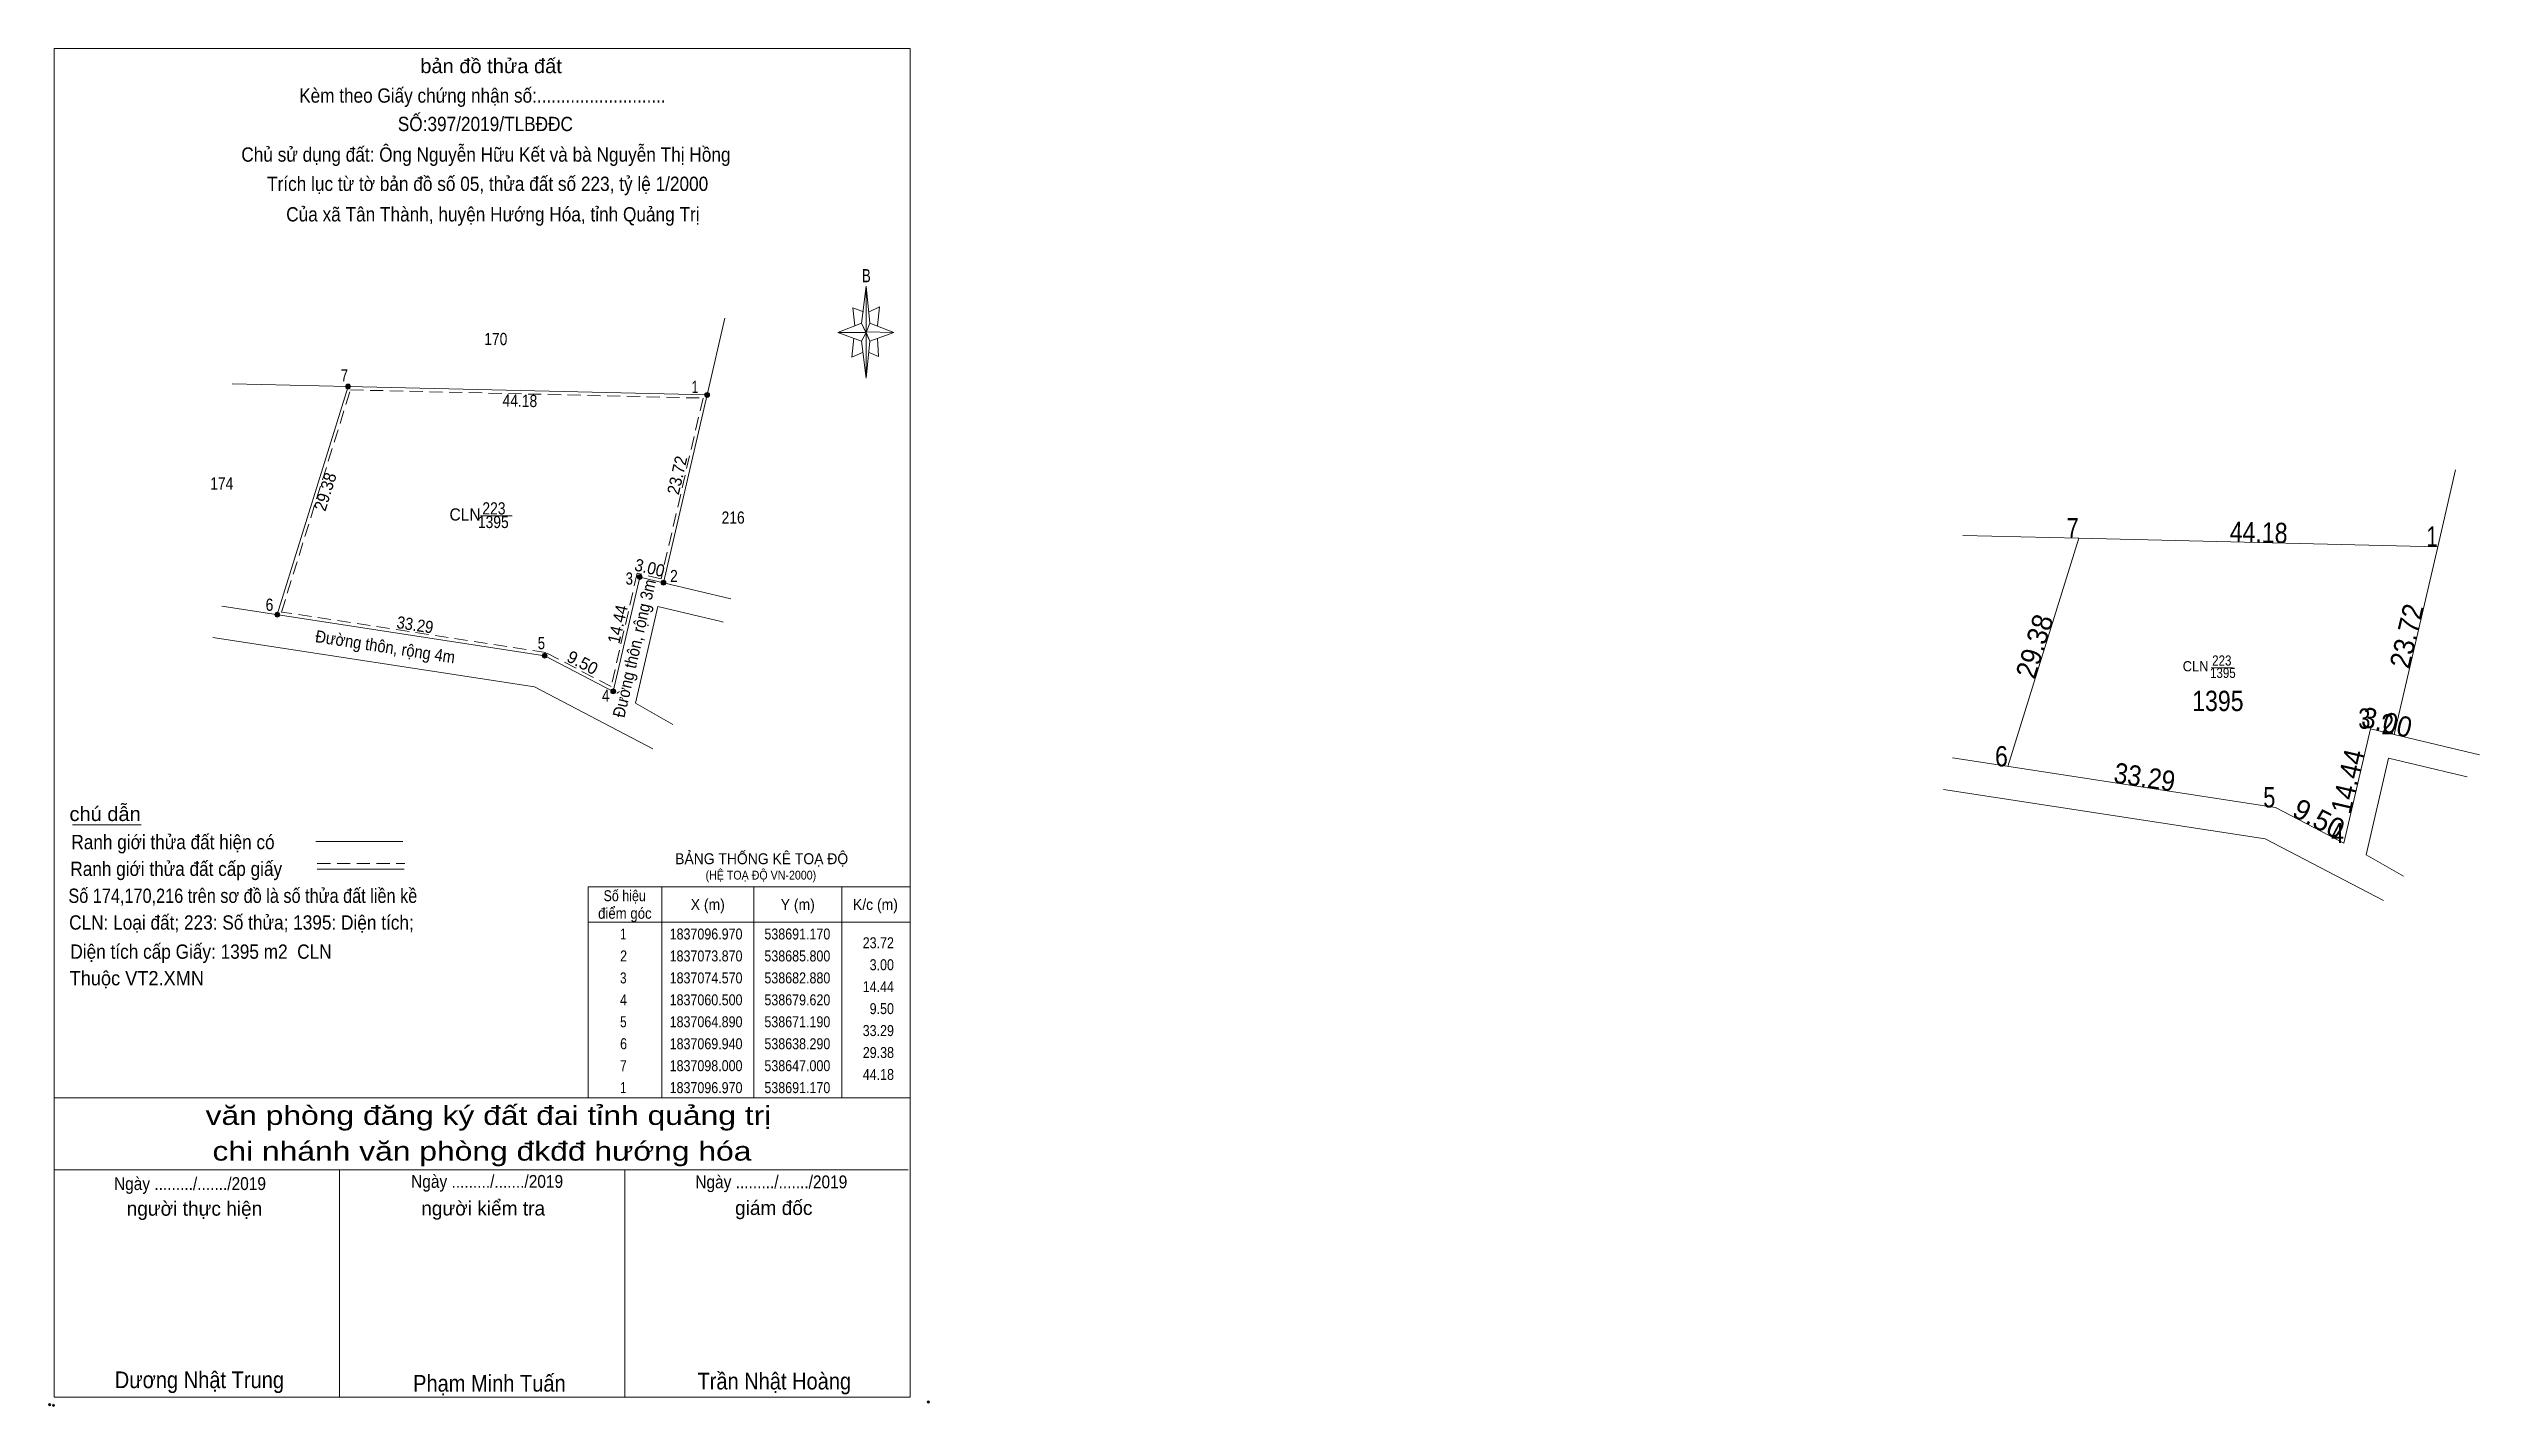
# Model space of a CAD drawing. Header units: metres. Extents: x 538397 to 538696, y 1836991 to 1837158.
import ezdxf
from ezdxf.enums import TextEntityAlignment as Align

# ---------------------------------------------------------------- set-up
doc = ezdxf.new("R2010")
doc.units = ezdxf.units.M
doc.header["$LTSCALE"] = 0.54
doc.header["$PDMODE"] = 32
doc.header["$PDSIZE"] = 0.27
doc.linetypes.add('MEDIUM_DASHED', pattern=[4.5, 3, -1.5])
for name, color, linetype, lineweight in [('1', 7, 'Continuous', 13), ('10', 7, 'Continuous', 13), ('17', 7, 'Continuous', 13), ('23', 7, 'Continuous', 13), ('5', 7, 'Continuous', 13), ('6', 7, 'Continuous', 13), ('63', 7, 'Continuous', 13)]:
    doc.layers.add(name, color=color, linetype=linetype, lineweight=lineweight)

msp = doc.modelspace()

# ---------------------------------------------------------------- hatches: boundary and pattern name
at = {"layer": '63'}
for points in [[(538434.41, 1837116.67, 1), (538433.81, 1837116.67, 1)], [(538478.58, 1837115.64, 1), (538477.98, 1837115.64, 1)], [(538470.29, 1837093.24, 1), (538469.69, 1837093.24, 1)], [(538473.21, 1837092.54, 1), (538472.61, 1837092.54, 1)], [(538425.7, 1837088.61, 1), (538425.1, 1837088.61, 1)], [(538458.6, 1837083.56, 1), (538458, 1837083.56, 1)], [(538467.03, 1837079.17, 1), (538466.43, 1837079.17, 1)]]:
    msp.add_hatch(color=256, dxfattribs=at).paths.add_polyline_path(points)

# ---------------------------------------------------------------- linework, layer by layer
at = {"layer": '1'}
for p, q in [((538419.84, 1837117), (538434.11, 1837116.67)), ((538632.73, 1837098.33), (538647, 1837098))]:
    msp.add_line(p, q, dxfattribs=at)
at = {"layer": '10'}
for p, q in [((538478.28, 1837115.64), (538480.47, 1837125.09)), ((538472.91, 1837092.54), (538478.28, 1837115.64)), ((538691.17, 1837096.97), (538693.36, 1837106.42)), ((538450.4, 1837100.75), (538454.3, 1837100.75)), ((538685.8, 1837073.87), (538691.17, 1837096.97)), ((538469.47, 1837077.74), (538472.23, 1837089.62)), ((538479.99, 1837087.77), (538480.26, 1837087.7)), ((538663.29, 1837082.08), (538665.9, 1837082.08)), ((538474.06, 1837075.1), (538469.47, 1837077.74)), ((538682.36, 1837059.07), (538685.12, 1837070.95)), ((538692.88, 1837069.1), (538694.77, 1837068.65)), ((538686.95, 1837056.43), (538682.36, 1837059.07))]:
    msp.add_line(p, q, dxfattribs=at)
for points in [[(538425.4, 1837088.61), (538434.11, 1837116.67), (538478.28, 1837115.64)], [(538638.29, 1837069.94), (538647, 1837098), (538691.17, 1837096.97)]]:
    msp.add_lwpolyline(points, dxfattribs=at)
at = {"layer": '17'}
msp.add_line((538400.2, 1837062.75), (538408.67, 1837062.75), dxfattribs=at)
at = {"layer": '23'}
for p, q in [((538472.91, 1837092.54), (538481.21, 1837090.55)), ((538458.3, 1837083.56), (538418.58, 1837089.66)), ((538472.23, 1837089.62), (538477.22, 1837088.43)), ((538477.22, 1837088.43), (538479.99, 1837087.77)), ((538685.8, 1837073.87), (538696.29, 1837071.36)), ((538671.19, 1837064.89), (538631.47, 1837070.99)), ((538685.12, 1837070.95), (538690.11, 1837069.76)), ((538690.11, 1837069.76), (538692.88, 1837069.1))]:
    msp.add_line(p, q, dxfattribs=at)
for points in [[(538472.91, 1837092.54), (538469.99, 1837093.24), (538466.73, 1837079.17), (538458.3, 1837083.56)], [(538471.6, 1837072.11), (538457.04, 1837079.71), (538417.47, 1837085.78)], [(538685.8, 1837073.87), (538682.88, 1837074.57), (538679.62, 1837060.5), (538671.19, 1837064.89)], [(538684.49, 1837053.44), (538669.93, 1837061.04), (538630.36, 1837067.11)]]:
    msp.add_lwpolyline(points, dxfattribs=at)
at = {"layer": '5'}
for p, q in [((538497.26, 1837124.48), (538497.85, 1837129.03)), ((538498.31, 1837124.48), (538501.24, 1837123.31)), ((538497.26, 1837122.25), (538494.34, 1837123.31)), ((538498.31, 1837122.25), (538497.85, 1837117.69)), ((538499.25, 1837122.61), (538499.37, 1837120.38)), ((538499.37, 1837120.38), (538498.2, 1837120.84)), ((538397.96, 1837029.19), (538503.26, 1837029.19)), ((538397.96, 1837020.3), (538503.03, 1837020.3)), ((538397.96, 1837020.3), (538503.03, 1837020.3)), ((538397.96, 1837020.3), (538503.03, 1837020.3)), ((538433.06, 1836992.33), (538433.06, 1837020.3)), ((538468.16, 1836992.33), (538468.16, 1837020.3))]:
    msp.add_line(p, q, dxfattribs=at)
for points in [[(538397.96, 1837158.24), (538503.26, 1837158.24), (538503.26, 1836992.33), (538397.96, 1836992.33)], [(538497.85, 1837129.03), (538498.31, 1837124.48), (538497.85, 1837123.31)], [(538497.85, 1837123.31), (538494.34, 1837123.31), (538497.26, 1837124.48), (538498.31, 1837122.25), (538501.24, 1837123.31), (538497.85, 1837123.42)], [(538497.85, 1837123.31), (538497.85, 1837117.69), (538497.26, 1837122.25)]]:
    msp.add_lwpolyline(points, close=True, dxfattribs=at)
for points in [[(538497.85, 1837123.31), (538497.26, 1837124.48), (538494.34, 1837123.31)], [(538497.5, 1837125.88), (538496.21, 1837126.35), (538496.44, 1837124.12)], [(538498.2, 1837125.88), (538499.48, 1837126.46), (538499.25, 1837124.12)], [(538496.32, 1837122.61), (538496.09, 1837120.27), (538497.38, 1837120.84)], [(538497.85, 1837123.31), (538498.31, 1837122.25), (538501.24, 1837123.31)], [(538503.26, 1836992.33), (538397.96, 1836992.33), (538397.96, 1837020.3)]]:
    msp.add_lwpolyline(points, dxfattribs=at)
for p in [(538397.41, 1836991.43), (538397.87, 1836991.35)]:
    msp.add_point(p, dxfattribs=at)
at = {"layer": '6'}
for p, q in [((538430.16, 1837060.7), (538440.85, 1837060.7)), ((538430.32, 1837057.28), (538441.02, 1837057.28))]:
    msp.add_line(p, q, dxfattribs=at)
at = {"layer": '6', "linetype": 'MEDIUM_DASHED'}
msp.add_line((538430.32, 1837058), (538441.08, 1837058), dxfattribs=at)
at = {"layer": '6'}
msp.add_point((538505.49, 1836991.75), dxfattribs=at)
at = {"layer": '63'}
for p, q in [((538463.63, 1837055.11), (538472.7, 1837055.11)), ((538463.63, 1837055.11), (538463.63, 1837029.19)), ((538472.7, 1837055.11), (538472.7, 1837029.19)), ((538484.04, 1837055.11), (538484.04, 1837029.19)), ((538503.26, 1837055.11), (538492.97, 1837055.11)), ((538494.84, 1837055.11), (538494.84, 1837029.19)), ((538503.26, 1837055.11), (538503.26, 1837029.19)), ((538463.63, 1837050.79), (538503.26, 1837050.79)), ((538463.63, 1837029.19), (538472.7, 1837029.19)), ((538503.26, 1837029.19), (538493.12, 1837029.19))]:
    msp.add_line(p, q, dxfattribs=at)
at = {"layer": '63', "linetype": 'MEDIUM_DASHED'}
msp.add_lwpolyline([(538434.4, 1837116.26), (538477.78, 1837115.25), (538472.61, 1837093.02), (538469.69, 1837093.72), (538466.46, 1837079.76), (538458.43, 1837083.95), (538425.92, 1837088.93)], close=True, dxfattribs=at)
at = {"layer": '63'}
for points in [[(538494.84, 1837055.11), (538484.04, 1837055.11), (538472.7, 1837055.11)], [(538494.84, 1837029.19), (538484.04, 1837029.19), (538472.7, 1837029.19)]]:
    msp.add_lwpolyline(points, dxfattribs=at)
for centre in [(538434.11, 1837116.67), (538478.28, 1837115.64), (538469.99, 1837093.24), (538472.91, 1837092.54), (538425.4, 1837088.61), (538458.3, 1837083.56), (538466.73, 1837079.17)]:
    msp.add_circle(centre, 0.3, dxfattribs=at)

# ---------------------------------------------------------------- texts
at = {"layer": '1', "width": 0.85}
msp.add_text('1395', height=2.5, dxfattribs=at).set_placement((538664.12, 1837076.75), align=Align.CENTER)
at = {"layer": '1'}
for s, height, width, p in [('BẢNG THỐNG KÊ TOẠ ĐỘ ', 1.346, 0.95, (538474.35, 1837057.91)), ('(HỆ TOẠ ĐỘ VN-2000)', 1.088, 0.9, (538478.09, 1837056.02))]:
    msp.add_text(s, height=height, dxfattribs=dict(at, width=width)).set_placement(p)
at = {"layer": '10'}
for s, height, width, p in [('170', 1.5, 0.85, (538452.285, 1837121.77)), ('174', 1.5, 0.85, (538418.575, 1837104)), ('CLN', 1.5, 0.95, (538448.5, 1837100.18)), ('1395', 1.5, 0.85, (538451.975, 1837099.26)), ('223', 1.5, 0.85, (538452.055, 1837100.93)), ('216', 1.5, 0.85, (538481.48, 1837099.8)), ('CLN', 1.25, 0.95, (538661.385, 1837081.64)), ('223', 1.25, 0.85, (538664.605, 1837082.34)), ('1395', 1.25, 0.85, (538664.735, 1837080.82))]:
    msp.add_text(s, height=height, dxfattribs=dict(at, width=width)).set_placement(p, align=Align.CENTER)
at = {"layer": '5'}
for s, height, width, p in [('bản đồ thửa đất', 1.755, 1.05, (538451.705, 1837155.22)), ('Kèm theo Giấy chứng nhận số:...........................', 1.755, 0.9, (538450.64, 1837151.59)), ('SỐ:397/2019/TLBĐĐC', 1.76, 0.9, (538451, 1837148.09)), ('Chủ sử dụng đất: Ông Nguyễn Hữu Kết và bà Nguyễn Thị Hồng', 1.76, 0.9, (538451.07, 1837144.33)), ('Trích lục từ tờ bản đồ số 05, thửa đất số 223, tỷ lệ 1/2000 ', 1.76, 0.9, (538451.575, 1837140.73)), ('Của xã Tân Thành, huyện Hướng Hóa, tỉnh Quảng Trị', 1.76, 0.9, (538451.925, 1837136.98)), ('B', 1.612, 0.75, (538497.87, 1837129.5)), ('văn phòng đăng ký đất đai tỉnh quảng trị', 2.34, 1.25, (538451.38, 1837025.84)), ('chi nhánh văn phòng đkđđ hướng hóa', 2.34, 1.25, (538450.58, 1837021.45)), ('Ngày ........./......./2019', 1.579, 0.9, (538451.215, 1837018.1)), ('Ngày ........./......./2019', 1.579, 0.9, (538486.175, 1837018.04)), ('Ngày ........./......./2019', 1.579, 0.9, (538414.665, 1837017.83)), ('Dương Nhật Trung', 2.05, 0.9, (538415.82, 1836993.46)), ('Phạm Minh Tuấn', 2.048, 0.9, (538451.495, 1836993.03)), ('Trần Nhật Hoàng', 2.047, 0.9, (538486.54, 1836993.3))]:
    msp.add_text(s, height=height, dxfattribs=dict(at, width=width)).set_placement(p, align=Align.CENTER)
for s, p in [('người kiểm tra', (538450.73, 1837014.7)), ('giám đốc', (538486.475, 1837014.76)), ('người thực hiện', (538415.215, 1837014.67))]:
    msp.add_text(s, height=1.755, dxfattribs=at).set_placement(p, align=Align.CENTER)
at = {"layer": '6'}
for s, height, width, p in [('chú dẫn', 1.755, 1.05, (538399.84, 1837063.22)), ('Ranh giới thửa đất hiện có ', 1.755, 0.9, (538400.08, 1837059.76)), ('Ranh giới thửa đất cấp giấy', 1.755, 0.9, (538399.95, 1837056.47)), ('Số 174,170,216 trên sơ đồ là số thửa đất liền kề', 1.76, 0.85, (538399.71, 1837053.15)), ('CLN: Loại đất; 223: Số thửa; 1395: Diện tích;', 1.76, 0.9, (538399.8, 1837049.86)), ('Diện tích cấp Giấy: 1395 m2  CLN', 1.76, 0.9, (538399.95, 1837046.28)), ('Thuộc VT2.XMN', 1.76, 0.95, (538399.86, 1837043.01))]:
    msp.add_text(s, height=height, dxfattribs=dict(at, width=width)).set_placement(p)
at = {"layer": '63'}
for s, height, width, p in [(' 7', 1.5, 0.8, (538434.11, 1837117.3)), (' 1', 1.5, 0.75, (538477.21, 1837115.88)), (' 7', 2.5, 0.8, (538647, 1837098)), (' 1', 2.5, 0.75, (538691.17, 1837096.97)), (' 3', 1.5, 0.8, (538469.15, 1837092.3)), (' 2', 1.5, 0.85, (538474.67, 1837092.61)), (' 6', 1.5, 0.85, (538424.92, 1837089.08)), (' 5', 1.5, 0.8, (538458.34, 1837084.36)), (' 4', 1.5, 0.85, (538466.28, 1837077.89)), (' 3', 2.5, 0.8, (538682.88, 1837074.57)), (' 2', 2.5, 0.85, (538685.8, 1837073.87)), (' 6', 2.5, 0.85, (538638.29, 1837069.94)), (' 5', 2.5, 0.8, (538671.19, 1837064.89)), (' 4', 2.5, 0.85, (538679.62, 1837060.5)), ('23.72', 1.35, 0.85, (538501.26, 1837047.57)), ('14.44', 1.35, 0.85, (538501.26, 1837042.17)), ('3.00', 1.35, 0.85, (538501.26, 1837044.87)), ('9.50', 1.35, 0.85, (538501.26, 1837039.47)), ('33.29', 1.35, 0.85, (538501.26, 1837036.77)), ('29.38', 1.35, 0.85, (538501.27, 1837034.07)), ('44.18', 1.35, 0.85, (538501.27, 1837031.37))]:
    msp.add_text(s, height=height, dxfattribs=dict(at, width=width)).set_placement(p, align=Align.RIGHT)
for s, height, rotation, width, p in [('44.18', 1.5, 358.664, 0.85, (538455.2325, 1837114.1793)), ('23.72', 1.5, 76.913, 0.95, (538475.3212, 1837105.5952)), ('29.38', 1.5, 72.755, 0.95, (538432.0186, 1837103.5127)), ('44.18', 2.5, 358.664, 0.85, (538669.1109, 1837097.4758)), ('3.00', 1.5, 346.519, 0.95, (538471.0402, 1837093.6437)), ('Đường thôn, rộng 3m', 1.5, 76.955, 0.9, (538470.0518, 1837084.2907)), ('33.29', 1.5, 351.273, 0.9, (538442.2412, 1837086.6229)), ('14.44', 1.5, 76.955, 0.95, (538468.0108, 1837087.2707)), ('29.38', 2.5, 72.755, 0.95, (538642.7578, 1837084.3444)), ('23.72', 2.5, 76.913, 0.95, (538688.5562, 1837085.702)), ('Đường thôn, rộng 4m', 1.5, 351.273, 0.9, (538438.5762, 1837083.9235)), ('3.00', 2.5, 346.519, 0.95, (538684.6286, 1837074.154)), ('14.44', 2.5, 76.955, 0.95, (538681.3146, 1837067.8178)), ('33.29', 2.5, 351.273, 0.9, (538654.9254, 1837067.3936))]:
    msp.add_text(s, height=height, rotation=rotation, dxfattribs=dict(at, width=width)).set_placement(p, align=Align.CENTER)
for height, p in [(1.5, (538462.6136, 1837082.0399)), (2.5, (538675.9726, 1837062.3899))]:
    msp.add_text('9.50', height=height, rotation=332.491, dxfattribs=at).set_placement(p, align=Align.CENTER)
for s, width, p in [('điểm góc', 0.9, (538468.16, 1837051.2)), ('Số hiệu', 0.85, (538468.14, 1837053.36)), ('X (m)', 0.95, (538478.36, 1837052.28)), ('Y (m)', 0.95, (538489.43, 1837052.28)), ('K/c (m)', 0.95, (538498.985, 1837052.28)), (' 1', 0.75, (538467.775, 1837048.65)), ('1837096.970', 0.85, (538478.15, 1837048.65)), ('538691.170', 0.85, (538489.38, 1837048.65)), (' 2', 0.85, (538467.79, 1837045.95)), ('1837073.870', 0.85, (538478.15, 1837045.95)), ('538685.800', 0.85, (538489.38, 1837045.95)), (' 3', 0.8, (538467.765, 1837043.25)), ('1837074.570', 0.85, (538478.15, 1837043.25)), ('538682.880', 0.85, (538489.38, 1837043.25)), (' 4', 0.85, (538467.78, 1837040.55)), ('1837060.500', 0.85, (538478.15, 1837040.55)), ('538679.620', 0.85, (538489.38, 1837040.55)), (' 5', 0.8, (538467.775, 1837037.85)), ('1837064.890', 0.85, (538478.15, 1837037.85)), ('538671.190', 0.85, (538489.38, 1837037.85)), (' 6', 0.85, (538467.79, 1837035.15)), ('1837069.940', 0.85, (538478.15, 1837035.15)), ('538638.290', 0.85, (538489.38, 1837035.15)), (' 7', 0.8, (538467.78, 1837032.45)), ('1837098.000', 0.85, (538478.15, 1837032.45)), ('538647.000', 0.85, (538489.38, 1837032.45)), (' 1', 0.75, (538467.775, 1837029.75)), ('1837096.970', 0.85, (538478.15, 1837029.75)), ('538691.170', 0.85, (538489.38, 1837029.75))]:
    msp.add_text(s, height=1.35, dxfattribs=dict(at, width=width)).set_placement(p, align=Align.CENTER)

doc.saveas('drawing.dxf')
